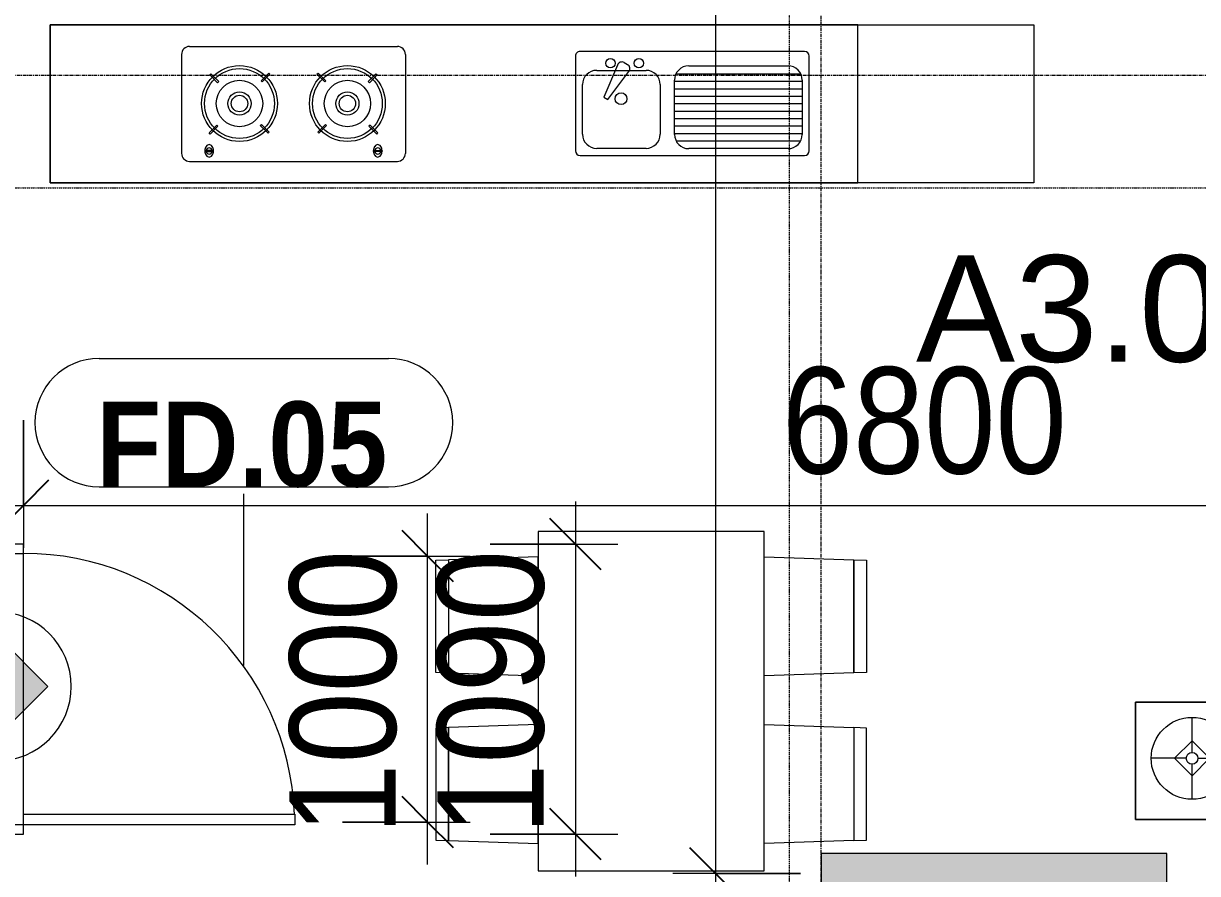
# Model space of a CAD drawing. Header units: millimetres. Extents: x 962 to 239635, y -15958 to 82755.
# Drawn here: x 180804 to 185219, y 70037 to 73232 of the extents above; entities that cross this region are included whole.
import ezdxf

# ---------------------------------------------------------------- set-up
doc = ezdxf.new("R2010")
doc.units = ezdxf.units.MM
doc.linetypes.add('Dash Dot 3_16_', pattern=[7.9375, 4.7625, -1.5875, 0, -1.5875])
doc.linetypes.add('Grid Line', pattern=[22.225, 12.7, -3.175, 3.175, -3.175])
for name, color, linetype, lineweight in [('0-1', 7, 'Continuous', 5), ('A-ANNO-DIMS', 211, 'Continuous', 9), ('A-ANNO-DIMS-160', 211, 'Continuous', 9), ('A-ANNO-NOTE', 131, 'Continuous', 9), ('A-AREA-IDEN', 2, 'Continuous', 9), ('A-DETL-GENF-2', 1, 'Continuous', 9), ('A-DOOR-4', 1, 'Continuous', 9), ('A-DOOR-FRAM-1', 1, 'Continuous', 9), ('A-DOOR-IDEN', 31, 'Continuous', 9), ('A-FLOR-2', 9, 'Continuous', 9), ('G-ANNO-SYMB-1', 111, 'Dash Dot 3_16_', 18), ('I-FURN', 30, 'Continuous', 9), ('I-FURN-1', 254, 'Continuous', 9), ('S-COLS-1', 52, 'Continuous', 5), ('S-COLS-2', 7, 'Continuous', 18), ('S-GRID-1', 1, 'Grid Line', 9)]:
    doc.layers.add(name, color=color, linetype=linetype, lineweight=lineweight)
doc.styles.add('Arial_11', font='arial_0.ttf', dxfattribs={"height": 400})
doc.styles.add('Arial_B_6', font='arialbd_0.ttf', dxfattribs={"width": 0.9, "height": 320})
doc.styles.add('UTM Avo', font='UTM Avo.ttf', dxfattribs={"width": 0.9, "height": 400})
doc.dimstyles.new('1_Dim_chi_tiet_2_5', dxfattribs={"dimscale": 304.8, "dimtxt": 399.720379, "dimasz": 0.629921, "dimexe": 0.524934, "dimexo": 0.0625, "dimgap": 0.052493, "dimtad": 1, "dimdec": 0, "dimrnd": 5, "dimzin": 0, "dimdsep": 46, "dimtxsty": 'UTM Avo', "dimblk1": 'OBLIQUE', "dimblk2": 'OBLIQUE', "dimsah": 1, "dimcen": 0.09, "dimdle": 0.524934, "dimazin": 0, "dimtfac": 1, "dimtdec": 4, "dimtix": 1, "dimtmove": 0, "dimatfit": 3, "dimfxl": 1.049869, "dimfxlon": 1, "dimtvp": 1, "dimtolj": 1, "dimtzin": 0, "dimarcsym": 2})
doc.dimstyles.new('1_Dim_chi_tiet_2_5_1', dxfattribs={"dimscale": 304.8, "dimtxt": 399.720379, "dimasz": 0.629921, "dimexe": 0.524934, "dimexo": 0.0625, "dimgap": 0.052493, "dimtad": 1, "dimdec": 0, "dimrnd": 5, "dimzin": 0, "dimdsep": 46, "dimtxsty": 'UTM Avo', "dimblk1": 'OBLIQUE', "dimblk2": 'OBLIQUE', "dimsah": 1, "dimcen": 0.09, "dimdle": 0.524934, "dimazin": 0, "dimtfac": 1, "dimtdec": 4, "dimtix": 1, "dimtmove": 0, "dimatfit": 3, "dimfxl": 1.049869, "dimfxlon": 1, "dimtvp": 1, "dimtolj": 1, "dimtzin": 0, "dimarcsym": 2})

# ---------------------------------------------------------------- blocks, each defined once
blk = doc.blocks.new('NCV_TKTC_KET CAU_rvt-1-TKCS_MB TẦNG 2')
at = {"layer": 'S-COLS-1'}
blk.add_hatch(color=256, dxfattribs=at).paths.add_polyline_path([(123352.6, 69761.9), (123352.6, 70111.9), (122052.6, 70111.9), (122052.6, 69761.9), (122209.6, 69761.9)])
at = {"layer": 'S-COLS-2'}
for p, q in [((123352.6, 70111.9), (122052.6, 70111.9)), ((122052.6, 70111.9), (122052.6, 69761.9)), ((123352.6, 69761.9), (123352.6, 70111.9))]:
    blk.add_line(p, q, dxfattribs=at)
blk = doc.blocks.new('HE BEP A1 - HE BEP A 2-901225-TKCS_MB TẦNG 2')
at = {"layer": 'I-FURN'}
for p, q in [((0, 0), (662.4, 0)), ((0, -594.4), (0, 0)), ((662.4, 0), (662.4, -594.4)), ((662.4, 0), (662.4, -594.4)), ((3700, 0), (662.4, 0)), ((3700, -594.4), (3700, 0)), ((3700, -594.4), (3700, 0)), ((3175.6, -81.2), (2394, -81.2)), ((844.9, -120.7), (844.9, -476.9)), ((1706.9, -103.2), (862.4, -103.2)), ((924.9, -128.9), (1298.3, -128.9)), ((1459, -129.9), (1644.4, -129.9)), ((1724.4, -476.9), (1724.4, -120.7)), ((2364, -483.2), (2364, -111.2)), ((2451.6, -118.3), (2484.1, -118.3)), ((2451.6, -122.3), (2451.6, -118.3)), ((2484.1, -122.3), (2451.6, -122.3)), ((2484.1, -118.3), (2484.1, -122.3)), ((3085.5, -118.3), (3085.5, -122.3)), ((3118, -118.3), (3085.5, -118.3)), ((3085.5, -122.3), (3118, -122.3)), ((3118, -122.3), (3118, -118.3)), ((3205.6, -483.2), (3205.6, -111.2)), ((877.9, -156.9), (1345.2, -156.9)), ((871.5, -386.8), (871.5, -182.3)), ((871.5, -184.9), (1351.6, -184.9)), ((871.5, -212.9), (1351.6, -212.9)), ((1351.6, -182.3), (1351.6, -386.8)), ((1405.6, -369.9), (1405.6, -183.2)), ((1697.8, -183.2), (1697.8, -369.9)), ((2471.8, -183.9), (2467.4, -188.3)), ((2467.4, -188.3), (2496.5, -217.4)), ((2500.9, -213), (2471.8, -183.9)), ((2496.5, -217.4), (2500.9, -213)), ((2689.3, -186.7), (2660.2, -215.8)), ((2660.2, -215.8), (2664.6, -220.2)), ((2664.6, -220.2), (2693.7, -191.1)), ((2693.7, -191.1), (2689.3, -186.7)), ((2875.9, -191.1), (2880.3, -186.7)), ((2905, -220.2), (2875.9, -191.1)), ((2880.3, -186.7), (2909.4, -215.8)), ((2909.4, -215.8), (2905, -220.2)), ((3068.7, -213), (3097.9, -183.9)), ((3073.1, -217.4), (3068.7, -213)), ((3102.3, -188.3), (3073.1, -217.4)), ((3097.9, -183.9), (3102.3, -188.3)), ((871.5, -240.9), (1351.6, -240.9)), ((871.5, -268.9), (1351.6, -268.9)), ((871.5, -296.9), (1351.6, -296.9)), ((871.5, -324.9), (1351.6, -324.9)), ((871.5, -352.9), (1351.6, -352.9)), ((1602.7, -313.4), (1523.8, -418.4)), ((1566.6, -443.1), (1618.1, -322.3)), ((1618.1, -322.3), (1602.7, -313.4)), ((871.5, -380.9), (1351.6, -380.9)), ((2470.1, -405.9), (2499.2, -376.7)), ((2503.6, -381.1), (2474.5, -410.3)), ((2499.2, -376.7), (2503.6, -381.1)), ((2663, -383.9), (2667.3, -379.5)), ((2692.1, -413), (2663, -383.9)), ((2667.3, -379.5), (2696.5, -408.6)), ((2902.3, -379.5), (2873.2, -408.6)), ((2877.5, -413), (2906.7, -383.9)), ((2906.7, -383.9), (2902.3, -379.5)), ((3070.4, -376.7), (3066, -381.1)), ((3066, -381.1), (3095.1, -410.3)), ((3099.5, -405.9), (3070.4, -376.7)), ((876.4, -408.9), (1346.8, -408.9)), ((1298.3, -440.1), (924.9, -440.1)), ((1644.4, -423.2), (1459, -423.2)), ((2474.5, -410.3), (2470.1, -405.9)), ((2696.5, -408.6), (2692.1, -413)), ((2873.2, -408.6), (2877.5, -413)), ((3095.1, -410.3), (3099.5, -405.9)), ((1541.1, -452.3), (1528.6, -445.1)), ((862.4, -494.4), (1706.9, -494.4)), ((3175.6, -513.2), (2394, -513.2)), ((662.4, -594.4), (0, -594.4)), ((662.4, -594.4), (3700, -594.4))]:
    blk.add_line(p, q, dxfattribs=at)
for centre, radius in [((2581.9, -298.5), 142.6), ((2581.9, -298.5), 131.3), ((2987.7, -298.5), 142.6), ((2987.7, -298.5), 131.3), ((2581.9, -298.5), 87.2), ((2987.7, -298.5), 87.2), ((2581.9, -298.5), 43.6), ((2987.7, -298.5), 43.6), ((1552.8, -316.6), 22.2), ((2581.9, -298.5), 30.9), ((2987.7, -298.5), 30.9), ((1485.9, -449.9), 17.8), ((1592.6, -449.9), 17.8)]:
    blk.add_circle(centre, radius, dxfattribs=at)
for centre, radius, start, end in [((2394, -111.2), 30, 90, 180), ((3175.6, -111.2), 30, 360, 90), ((862.4, -120.7), 17.5, 90, 180), ((924.9, -182.3), 53.3, 90, 180), ((1298.3, -182.3), 53.3, 0, 90), ((1459, -183.2), 53.3, 90, 180), ((1644.4, -183.2), 53.3, 0, 90), ((1706.9, -120.7), 17.5, 0, 90), ((2485.1, -120.7), 33.5, 163.9419, 180), ((2485.1, -120.7), 33.5, 180, 196.0581), ((2476.6, -118.2), 24.7, 145.204, 163.9419), ((2476.6, -123.1), 24.7, 196.0581, 214.796), ((2467.8, -120.3), 11.6, 9.7177, 170.2823), ((2467.8, -120.3), 11.6, 189.9102, 350.0898), ((2471.3, -114.5), 18.1, 120.7976, 145.204), ((2467.9, -108.8), 11.5, 90, 120.7976), ((2467.9, -108.8), 11.5, 59.2024, 90), ((2464.5, -114.5), 18.1, 34.796, 59.2024), ((2459.1, -118.2), 24.7, 16.0581, 34.796), ((2459.1, -123.1), 24.7, 325.204, 343.9419), ((2450.6, -120.7), 33.5, 0, 16.0581), ((2450.6, -120.7), 33.5, 343.9419, 0), ((3119, -120.7), 33.5, 163.9419, 180), ((3119, -120.7), 33.5, 180, 196.0581), ((3110.5, -118.2), 24.7, 145.204, 163.9419), ((3110.5, -123.1), 24.7, 196.0581, 214.796), ((3105.2, -114.5), 18.1, 120.7976, 145.204), ((3101.8, -120.3), 11.6, 9.7177, 170.2823), ((3101.8, -120.3), 11.6, 189.9102, 350.0898), ((3101.8, -108.8), 11.5, 90, 120.7976), ((3101.8, -108.8), 11.5, 59.2024, 90), ((3098.4, -114.5), 18.1, 34.796, 59.2024), ((3093, -118.2), 24.7, 16.0581, 34.796), ((3093, -123.1), 24.7, 325.204, 343.9419), ((3084.5, -120.7), 33.5, 0, 16.0581), ((3084.5, -120.7), 33.5, 343.9419, 0), ((2471.3, -126.9), 18.1, 214.796, 239.2024), ((2467.9, -132.6), 11.5, 239.2024, 270), ((2467.9, -132.6), 11.5, 270, 300.7976), ((2464.5, -126.9), 18.1, 300.7976, 325.204), ((3105.2, -126.9), 18.1, 214.796, 239.2024), ((3101.8, -132.6), 11.5, 239.2024, 270), ((3101.8, -132.6), 11.5, 270, 300.7976), ((3098.4, -126.9), 18.1, 300.7976, 325.204), ((924.9, -386.8), 53.3, 180, 270), ((1298.3, -386.8), 53.3, 270, 0), ((1459, -369.9), 53.3, 180, 270), ((1644.4, -369.9), 53.3, 270, 0), ((1537.5, -429.7), 17.8, 140.5382, 240.0479), ((862.4, -476.9), 17.5, 180, 270), ((1549.9, -436.9), 17.8, 240.0479, 339.4621), ((1706.9, -476.9), 17.5, 270, 0), ((2394, -483.2), 30, 180, 270), ((3175.6, -483.2), 30, 270, 0)]:
    blk.add_arc(centre, radius, start, end, dxfattribs=at)
at = {"layer": 'I-FURN-1'}
for p, q in [((0, 0), (3700, 0)), ((0, -594.4), (0, 0)), ((3700, 0), (3700, -594.4)), ((3700, -594.4), (0, -594.4))]:
    blk.add_line(p, q, dxfattribs=at)
blk = doc.blocks.new('LOBBY_SOFA_1 - LOBBY_SOFA_1-901228-TKCS_MB TẦNG 2')
at = {"layer": 'I-FURN'}
for p, q in [((-2128.3, 1548.5), (-1160.3, 1548.5)), ((-2172.3, 1064.5), (-2172.3, 1504.5)), ((-1116.3, 1504.5), (-1116.3, 1064.5)), ((-1160.3, 1020.5), (-2128.3, 1020.5)), ((-2688.2, 633.5), (-3128.2, 633.5)), ((-3128.2, 633.5), (-3128.2, 193.5)), ((-2688.2, 193.5), (-2688.2, 633.5)), ((-2556, 660), (-708, 660)), ((-2556, 0), (-2556, 660)), ((-2457, 66), (-2457, 660)), ((-1907, 143), (-1907, 660)), ((-1357, 143), (-1357, 660)), ((-807, 660), (-807, 66)), ((-708, 660), (-708, 0)), ((-2915.4, 445), (-2915.4, 577)), ((-2981.4, 423), (-2915.4, 489)), ((-2915.4, 489), (-2849.4, 423)), ((-2937.4, 423), (-3069.4, 423)), ((-2915.4, 357), (-2981.4, 423)), ((-2849.4, 423), (-2915.4, 357)), ((-2915.4, 269), (-2915.4, 401)), ((-2893.4, 423), (-2761.4, 423)), ((-3128.2, 193.5), (-2688.2, 193.5)), ((-807, 143), (-2457, 143)), ((-807, 66), (-2457, 66)), ((-708, 0), (-2556, 0))]:
    blk.add_line(p, q, dxfattribs=at)
for radius in [154, 22]:
    blk.add_circle((-2915.4, 423), radius, dxfattribs=at)
for centre, start, end in [((-2128.3, 1504.5), 90, 180), ((-1160.3, 1504.5), 0, 90), ((-2128.3, 1064.5), 180, 270), ((-1160.3, 1064.5), 270, 0)]:
    blk.add_arc(centre, 44, start, end, dxfattribs=at)
at = {"layer": 'I-FURN-1'}
for p, q in [((-2128.3, 1548.5), (-1160.3, 1548.5)), ((-2172.3, 1064.5), (-2172.3, 1504.5)), ((-1116.3, 1504.5), (-1116.3, 1064.5)), ((-1160.3, 1020.5), (-2128.3, 1020.5)), ((-3128.2, 633.5), (-2688.2, 633.5)), ((-3128.2, 193.5), (-3128.2, 633.5)), ((-2688.2, 633.5), (-2688.2, 193.5)), ((-2556, 660), (-708, 660)), ((-2556, 0), (-2556, 660)), ((-708, 660), (-708, 0)), ((-2688.2, 193.5), (-3128.2, 193.5)), ((-708, 0), (-2556, 0))]:
    blk.add_line(p, q, dxfattribs=at)
for centre, start, end in [((-2128.3, 1504.5), 90, 180), ((-1160.3, 1504.5), 0, 90), ((-2128.3, 1064.5), 180, 270), ((-1160.3, 1064.5), 270, 0)]:
    blk.add_arc(centre, 44, start, end, dxfattribs=at)
blk = doc.blocks.new('RES_BAN AN 1 - RES_BAN AN 1-901196-TKCS_MB TẦNG 2')
at = {"layer": 'I-FURN-1'}
for p, q in [((-425, 0), (-425, -1275)), ((425, 0), (-425, 0)), ((425, -1275), (425, 0)), ((-761.9, -113.5), (-809.6, -115.1)), ((-809.6, -115.1), (-809.6, -536.9)), ((-761.9, -113.5), (-425, -102.3)), ((-761.9, -538.5), (-761.9, -113.5)), ((-761.9, -538.5), (-761.9, -113.5)), ((-425, -102.3), (-425, -549.7)), ((425, -102.3), (425, -549.7)), ((761.9, -113.5), (425, -102.3)), ((761.9, -538.5), (761.9, -113.5)), ((761.9, -113.5), (761.9, -538.5)), ((809.6, -115.1), (761.9, -113.5)), ((809.6, -536.9), (809.6, -115.1)), ((-809.6, -536.9), (-761.9, -538.5)), ((-425, -549.7), (-761.9, -538.5)), ((425, -549.7), (761.9, -538.5)), ((761.9, -538.5), (809.6, -536.9)), ((-809.6, -745.3), (-761.9, -743.8)), ((-809.6, -1167.2), (-809.6, -745.3)), ((-761.9, -743.8), (-425, -732.5)), ((-761.9, -1168.8), (-761.9, -743.8)), ((-761.9, -743.8), (-761.9, -1168.8)), ((-425, -732.5), (-425, -1180)), ((425, -732.5), (425, -1180)), ((761.9, -743.8), (425, -732.5)), ((761.9, -743.8), (809.6, -745.3)), ((761.9, -1168.8), (761.9, -743.8)), ((761.9, -1168.8), (761.9, -743.8)), ((809.6, -745.3), (809.6, -1167.2)), ((-761.9, -1168.8), (-809.6, -1167.2)), ((-425, -1180), (-761.9, -1168.8)), ((425, -1180), (761.9, -1168.8)), ((809.6, -1167.2), (761.9, -1168.8)), ((-425, -1275), (425, -1275))]:
    blk.add_line(p, q, dxfattribs=at)
blk = doc.blocks.new('NCV_TKTC_TANG 2_rvt-1-TKCS_MB TẦNG 2')
at = {"layer": 'A-FLOR-2'}
blk.add_line((119052.7, 70187.4), (119052.7, 71277.4), dxfattribs=at)
at = {"layer": 'I-FURN-1', "rotation": 180}
for name, p in [('HE BEP A1 - HE BEP A 2-901225-TKCS_MB TẦNG 2', (122852.7, 72632.6)), ('RES_BAN AN 1 - RES_BAN AN 1-901196-TKCS_MB TẦNG 2', (121412.7, 70046.9))]:
    blk.add_blockref(name, p, dxfattribs=at)
at = {"layer": 'I-FURN-1'}
blk.add_blockref('LOBBY_SOFA_1 - LOBBY_SOFA_1-901228-TKCS_MB TẦNG 2', (126362.7, 70046.9), dxfattribs=at)
blk = doc.blocks.new('FD_05 - FD_05-1000x2200mm-835434-TKCS_MB TẦNG 2')
at = {"layer": 'A-DETL-GENF-2'}
for p, q in [((470, 100), (470, 1120)), ((470, 1120), (510, 1120)), ((510, 1120), (510, 100)), ((510, 100), (470, 100))]:
    blk.add_line(p, q, dxfattribs=at)
blk.add_arc((510, 100), 1020, 92.2475, 180, dxfattribs=at)
at = {"layer": 'A-DOOR-FRAM-1'}
for p, q in [((-510, 100), (-545, 100)), ((-545, 100), (-545, -100)), ((-510, 60), (-510, 100)), ((545, 100), (510, 100)), ((510, 100), (510, 60)), ((545, -100), (545, 100)), ((-500, 60), (-510, 60)), ((-500, -100), (-500, 60)), ((510, 60), (500, 60)), ((500, 60), (500, -100)), ((-545, -100), (-500, -100)), ((500, -100), (545, -100))]:
    blk.add_line(p, q, dxfattribs=at)
blk = doc.blocks.new('HDNDCT_GHI CHÚ CỬA CHỐNG CHÁY EI30 - HDNDCT_GHI CHÚ CỬA CHỐNG CHÁY EI30-2461928-TKCS_MB TẦNG 2')
at = {"layer": 'A-ANNO-NOTE'}
blk.add_hatch(color=256, dxfattribs=at).paths.add_polyline_path([(-1.2, 0), (0, 1.2), (1.2, 0), (0, -1.2)])
for p, q in [((0, 1.2), (-1.2, 0)), ((1.2, 0), (0, 1.2)), ((-1.2, 0), (0, -1.2)), ((0, -1.2), (1.2, 0))]:
    blk.add_line(p, q, dxfattribs=at)
for start, end in [(360, 180), (180, 360)]:
    blk.add_arc((0, 0), 1.75, start, end, dxfattribs=at)
blk = doc.blocks.new('DIMBLOCK185-TKCS_MB TẦNG 2')
at = {"layer": 'A-ANNO-DIMS-160'}
for p, q in [((182879, 71435.3), (182879, 70025.3)), ((182559, 71275.3), (183039, 71275.3)), ((182879, 71275.3), (182559, 71275.3)), ((182559, 70185.3), (183039, 70185.3)), ((182879, 70185.3), (182559, 70185.3))]:
    blk.add_line(p, q, dxfattribs=at)
at = {"layer": 'A-ANNO-DIMS-160', "lineweight": 25}
for p, q in [((182879, 71275.3), (182783, 71371.3)), ((182879, 71275.3), (182975, 71179.3)), ((182879, 70185.3), (182783, 70281.3)), ((182879, 70185.3), (182975, 70089.3))]:
    blk.add_line(p, q, dxfattribs=at)
at = {"layer": 'A-ANNO-DIMS-160', "color": 0, "insert": (182359.3, 70182.5), "char_height": 400, "width": 1314.636, "attachment_point": 1, "rotation": 90, "line_spacing_factor": 1.110334, "style": 'UTM Avo'}
blk.add_mtext('1090', dxfattribs=at)
blk = doc.blocks.new('_Oblique')
at = {"color": 0, "linetype": 'ByBlock', "lineweight": -2}
blk.add_line((-0.5, -0.5), (0.5, 0.5), dxfattribs=at)
blk = doc.blocks.new('DIMBLOCK186-TKCS_MB TẦNG 2')
at = {"layer": 'A-ANNO-DIMS-160'}
for p, q in [((182323.4, 70070.3), (182323.4, 71390.3)), ((182003.4, 71230.3), (182483.4, 71230.3)), ((182323.4, 71230.3), (182003.4, 71230.3)), ((182003.4, 70230.3), (182483.4, 70230.3)), ((182323.4, 70230.3), (182003.4, 70230.3))]:
    blk.add_line(p, q, dxfattribs=at)
at = {"layer": 'A-ANNO-DIMS-160', "lineweight": 25}
for p, q in [((182323.4, 71230.3), (182227.4, 71326.3)), ((182323.4, 71230.3), (182419.4, 71134.3)), ((182323.4, 70230.3), (182227.4, 70326.3)), ((182323.4, 70230.3), (182419.4, 70134.3))]:
    blk.add_line(p, q, dxfattribs=at)
at = {"layer": 'A-ANNO-DIMS-160', "color": 0, "insert": (181803.8, 70182.5), "char_height": 400, "width": 1314.636, "attachment_point": 1, "rotation": 90, "line_spacing_factor": 1.110334, "style": 'UTM Avo'}
blk.add_mtext('1000', dxfattribs=at)
blk = doc.blocks.new('STN_Door Tag - STN_Door Tag-1788670-TKCS_MB TẦNG 2')
at = {"layer": 'A-DOOR-IDEN'}
for p, q in [((-3.37, 1.495), (3.431, 1.495)), ((-3.37, -1.524), (3.431, -1.524))]:
    blk.add_line(p, q, dxfattribs=at)
for centre, start, end in [((-3.37, -0.015), 90, 270), ((3.431, -0.015), 270, 90)]:
    blk.add_arc(centre, 1.509, start, end, dxfattribs=at)
blk = doc.blocks.new('DIMBLOCK305-TKCS_MB TẦNG 2')
at = {"layer": 'A-ANNO-DIMS-160'}
for p, q in [((183405.6, 78196.9), (183405.6, 69876.9)), ((183725.6, 78036.9), (183245.6, 78036.9)), ((183405.6, 78036.9), (183725.6, 78036.9)), ((183725.6, 70036.9), (183245.6, 70036.9)), ((183405.6, 70036.9), (183725.6, 70036.9))]:
    blk.add_line(p, q, dxfattribs=at)
at = {"layer": 'A-ANNO-DIMS-160', "lineweight": 25}
for p, q in [((183405.6, 78036.9), (183309.6, 78132.9)), ((183405.6, 78036.9), (183501.6, 77940.9)), ((183405.6, 70036.9), (183309.6, 70132.9)), ((183405.6, 70036.9), (183501.6, 69940.9))]:
    blk.add_line(p, q, dxfattribs=at)
at = {"layer": 'A-ANNO-DIMS-160', "color": 0, "insert": (182886, 73489.2), "char_height": 400, "width": 1314.636, "attachment_point": 1, "rotation": 90, "line_spacing_factor": 1.110334, "style": 'UTM Avo'}
blk.add_mtext('8000', dxfattribs=at)
blk = doc.blocks.new('DIMBLOCK306-TKCS_MB TẦNG 2')
at = {"layer": 'A-ANNO-DIMS-160'}
for p, q in [((180803.4, 71740.6), (180803.4, 71260.6)), ((180803.4, 71420.6), (180803.4, 71740.6)), ((187603.5, 71740.6), (187603.5, 71260.6)), ((187603.5, 71420.6), (187603.5, 71740.6)), ((180643.4, 71420.6), (187763.5, 71420.6))]:
    blk.add_line(p, q, dxfattribs=at)
at = {"layer": 'A-ANNO-DIMS-160', "lineweight": 25}
for p, q in [((180803.4, 71420.6), (180899.4, 71516.6)), ((187603.5, 71420.6), (187699.5, 71516.6)), ((180803.4, 71420.6), (180707.4, 71324.6)), ((187603.5, 71420.6), (187507.5, 71324.6))]:
    blk.add_line(p, q, dxfattribs=at)
at = {"layer": 'A-ANNO-DIMS-160', "color": 0, "insert": (183655.7, 71940.3), "char_height": 400, "width": 1314.636, "attachment_point": 1, "line_spacing_factor": 1.110334, "style": 'UTM Avo'}
blk.add_mtext('6800', dxfattribs=at)

msp = doc.modelspace()

# ---------------------------------------------------------------- linework, layer by layer
at = {"layer": 'A-DOOR-IDEN'}
msp.add_line((181632.3, 70818.6), (181632.3, 71463.7), dxfattribs=at)
at = {"layer": 'G-ANNO-SYMB-1'}
for p, q in [((183683.5, 82373.8), (183683.5, 13547.9)), ((90498.7, 72614.1), (196677.7, 72614.1))]:
    msp.add_line(p, q, dxfattribs=at)
at = {"layer": 'S-GRID-1'}
for p, q in [((183803.5, 19351.6), (183803.5, 76542.3)), ((189415.6, 73036.9), (96253.4, 73036.9))]:
    msp.add_line(p, q, dxfattribs=at)

# ---------------------------------------------------------------- block references
at = {"layer": '0-1'}
for name in ['NCV_TKTC_KET CAU_rvt-1-TKCS_MB TẦNG 2', 'NCV_TKTC_TANG 2_rvt-1-TKCS_MB TẦNG 2']:
    msp.add_blockref(name, (61750.9, 0), dxfattribs=at)
at = {"layer": 'A-ANNO-NOTE', "xscale": 160, "yscale": 160, "zscale": 160}
msp.add_blockref('HDNDCT_GHI CHÚ CỬA CHỐNG CHÁY EI30 - HDNDCT_GHI CHÚ CỬA CHỐNG CHÁY EI30-2461928-TKCS_MB TẦNG 2', (180703.4, 70740.3), dxfattribs=at)
at = {"layer": 'A-DOOR-4', "rotation": 270.0000000000001}
msp.add_blockref('FD_05 - FD_05-1000x2200mm-835434-TKCS_MB TẦNG 2', (180703.4, 70730.3), dxfattribs=at)
at = {"layer": 'A-DOOR-IDEN', "xscale": 159.9999999999999, "yscale": 159.9999999999999, "zscale": 159.9999999999999}
msp.add_blockref('STN_Door Tag - STN_Door Tag-1788670-TKCS_MB TẦNG 2', (181627.4, 71734), dxfattribs=at)

# ---------------------------------------------------------------- texts
at = {"layer": 'A-AREA-IDEN', "insert": (185278.2, 71954.9), "char_height": 400, "width": 2233.6, "attachment_point": 8, "line_spacing_factor": 0.936439, "style": 'Arial_11'}
msp.add_mtext('\\pt8,16,24,32,40,48,56,64,72,80,88,96,104,112,120,128,136,144,152,160,168,176,184,192,200,208,216,224,232,240,248,256;A3.02.04', dxfattribs=at)
at = {"layer": 'A-DOOR-IDEN', "insert": (181624.2, 71648.7), "char_height": 320, "width": 1124.64, "attachment_point": 5, "line_spacing_factor": 0.936439, "style": 'Arial_B_6'}
msp.add_mtext('\\pt7.2,14.4,21.6,28.8,36,43.2,50.4,57.6,64.8,72,79.2,86.4,93.6,100.8,108,115.2,122.4,129.6,136.8,144,151.2,158.4,165.6,172.8,180,187.2,194.4,201.6,208.8,216,223.2,230.4;FD.05', dxfattribs=at)

# ---------------------------------------------------------------- dimensions: what is measured, and where the dimension line sits
at = {"layer": 'A-ANNO-DIMS'}
for base, p1, p2, dimstyle, override, picture, middle in [((183405.6, 70036.9), (183725.6, 78036.9), (183725.6, 70036.9), '1_Dim_chi_tiet_2_5_1', {"dimpost": '<>', "dimfxl": 8000}, 'DIMBLOCK305-TKCS_MB TẦNG 2', (183182.6, 74036.9)), ((182323.4, 71230.3), (182003.4, 70230.3), (182003.4, 71230.3), '1_Dim_chi_tiet_2_5', {"dimpost": '<>', "dimfxl": 1000}, 'DIMBLOCK186-TKCS_MB TẦNG 2', (182100.4, 70730.3)), ((182879, 70185.3), (182559, 71275.3), (182559, 70185.3), '1_Dim_chi_tiet_2_5', {"dimpost": '<>', "dimfxl": 1090}, 'DIMBLOCK185-TKCS_MB TẦNG 2', (182656, 70730.3))]:
    dim = msp.add_linear_dim(base=base, p1=p1, p2=p2, angle=90, dimstyle=dimstyle, override=override, dxfattribs=at)
    dim.commit()
    dim.dimension.update_dxf_attribs({"geometry": picture, "text_midpoint": middle})
dim = msp.add_linear_dim(base=(187603.5, 71420.6), p1=(180803.4, 71740.6), p2=(187603.5, 71740.6), dimstyle='1_Dim_chi_tiet_2_5_1', override={"dimpost": '<>', "dimfxl": 6800.071331}, dxfattribs=at)
dim.commit()
dim.dimension.update_dxf_attribs({"geometry": 'DIMBLOCK306-TKCS_MB TẦNG 2', "text_midpoint": (184203.4, 71643.6)})

doc.saveas('drawing.dxf')
